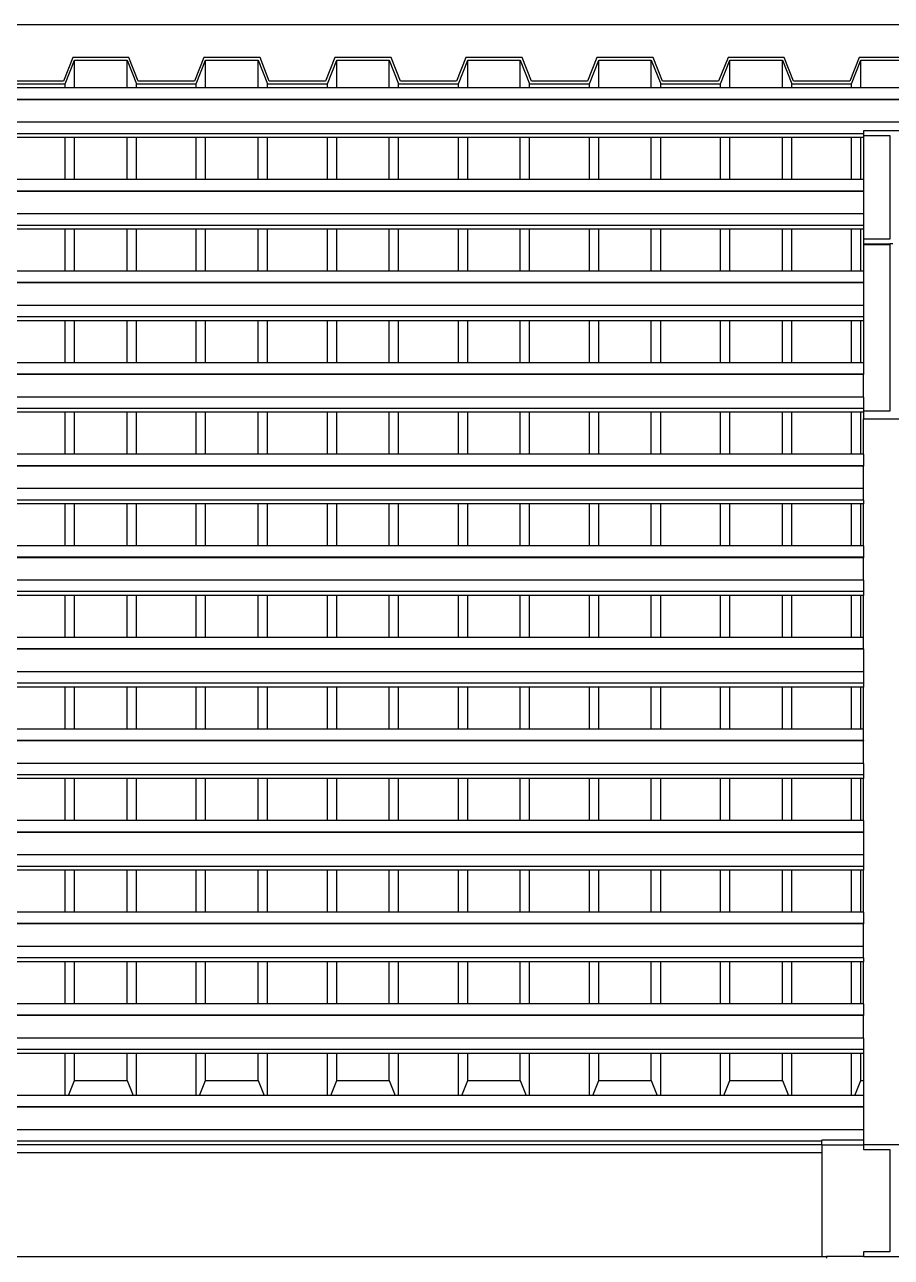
# Model space of a CAD drawing. Extents: x -34 to 34, y -12.8 to 11.9.
# Drawn here: x 16.399 to 18.267, y 9.268 to 11.923 of the extents above; entities that cross this region are included whole.
import ezdxf

# ---------------------------------------------------------------- set-up
doc = ezdxf.new("R2010")
doc.units = 0
doc.layers.get('0').update_dxf_attribs({"linetype": 'CONTINUOUS'})
doc.layers.add('SECTIONCUTEDGES', color=7, linetype='CONTINUOUS')

msp = doc.modelspace()

# ---------------------------------------------------------------- linework, layer by layer
for p, q in [((16.5066, 11.7867), (16.5066, 11.8463)), ((16.6198, 11.7867), (16.6198, 11.8463)), ((16.789, 11.7867), (16.789, 11.8463)), ((16.9023, 11.7867), (16.9023, 11.8463)), ((17.0715, 11.7867), (17.0715, 11.8463)), ((17.1847, 11.7867), (17.1847, 11.8463)), ((17.3539, 11.7867), (17.3539, 11.8463)), ((17.4671, 11.7867), (17.4671, 11.8463)), ((17.6363, 11.7867), (17.6363, 11.8463)), ((17.7495, 11.7867), (17.7495, 11.8463)), ((17.9187, 11.7867), (17.9187, 11.8463)), ((18.0319, 11.7867), (18.0319, 11.8463)), ((18.2011, 11.7867), (18.2011, 11.8463)), ((16.4865, 11.7867), (16.4865, 11.7956)), ((16.64, 11.7867), (16.64, 11.7956)), ((16.7689, 11.7867), (16.7689, 11.7956)), ((16.9224, 11.7867), (16.9224, 11.7956)), ((17.0513, 11.7867), (17.0513, 11.7956)), ((17.2048, 11.7867), (17.2048, 11.7956)), ((17.3337, 11.7867), (17.3337, 11.7956)), ((17.4873, 11.7867), (17.4873, 11.7956)), ((17.6161, 11.7867), (17.6161, 11.7956)), ((17.7697, 11.7867), (17.7697, 11.7956)), ((17.8985, 11.7867), (17.8985, 11.7956)), ((18.0521, 11.7867), (18.0521, 11.7956)), ((18.1809, 11.7867), (18.1809, 11.7956)), ((16.4865, 11.7867), (16.3576, 11.7867)), ((16.5066, 11.7867), (16.4865, 11.7867)), ((16.6198, 11.7867), (16.5066, 11.7867)), ((16.64, 11.7867), (16.6198, 11.7867)), ((16.7689, 11.7867), (16.64, 11.7867)), ((16.789, 11.7867), (16.7689, 11.7867)), ((16.9023, 11.7867), (16.789, 11.7867)), ((16.9224, 11.7867), (16.9023, 11.7867)), ((17.0513, 11.7867), (16.9224, 11.7867)), ((17.0715, 11.7867), (17.0513, 11.7867)), ((17.1847, 11.7867), (17.0715, 11.7867)), ((17.2048, 11.7867), (17.1847, 11.7867)), ((17.3337, 11.7867), (17.2048, 11.7867)), ((17.3539, 11.7867), (17.3337, 11.7867)), ((17.4671, 11.7867), (17.3539, 11.7867)), ((17.4873, 11.7867), (17.4671, 11.7867)), ((17.6161, 11.7867), (17.4873, 11.7867)), ((17.6363, 11.7867), (17.6161, 11.7867)), ((17.7495, 11.7867), (17.6363, 11.7867)), ((17.7697, 11.7867), (17.7495, 11.7867)), ((17.8985, 11.7867), (17.7697, 11.7867)), ((17.9187, 11.7867), (17.8985, 11.7867)), ((18.0319, 11.7867), (17.9187, 11.7867)), ((18.0521, 11.7867), (18.0319, 11.7867)), ((18.1809, 11.7867), (18.0521, 11.7867)), ((18.2011, 11.7867), (18.1809, 11.7867)), ((18.3143, 11.7867), (18.2011, 11.7867)), ((21.0213, 11.762), (3.3268, 11.762)), ((21.0213, 11.7612), (3.3268, 11.7612)), ((21.0213, 11.7127), (3.3268, 11.7127)), ((18.2068, 11.688), (3.3268, 11.688)), ((18.2068, 11.6843), (18.2068, 11.6798)), ((16.4865, 11.6798), (16.3576, 11.6798)), ((16.4865, 11.5894), (16.4865, 11.6798)), ((16.5066, 11.6798), (16.4865, 11.6798)), ((16.5066, 11.5894), (16.5066, 11.6798)), ((16.6198, 11.6798), (16.5066, 11.6798)), ((16.6198, 11.5894), (16.6198, 11.6798)), ((16.64, 11.6798), (16.6198, 11.6798)), ((16.64, 11.5894), (16.64, 11.6798)), ((16.7689, 11.6798), (16.64, 11.6798)), ((16.7689, 11.5894), (16.7689, 11.6798)), ((16.789, 11.6798), (16.7689, 11.6798)), ((16.789, 11.5894), (16.789, 11.6798)), ((16.9023, 11.6798), (16.789, 11.6798)), ((16.9023, 11.5894), (16.9023, 11.6798)), ((16.9224, 11.6798), (16.9023, 11.6798)), ((16.9224, 11.5894), (16.9224, 11.6798)), ((17.0513, 11.6798), (16.9224, 11.6798)), ((17.0513, 11.5894), (17.0513, 11.6798)), ((17.0715, 11.6798), (17.0513, 11.6798)), ((17.0715, 11.5894), (17.0715, 11.6798)), ((17.1847, 11.6798), (17.0715, 11.6798)), ((17.1847, 11.5894), (17.1847, 11.6798)), ((17.2048, 11.6798), (17.1847, 11.6798)), ((17.2048, 11.5894), (17.2048, 11.6798)), ((17.3337, 11.6798), (17.2048, 11.6798)), ((17.3337, 11.5894), (17.3337, 11.6798)), ((17.3539, 11.6798), (17.3337, 11.6798)), ((17.3539, 11.5894), (17.3539, 11.6798)), ((17.4671, 11.6798), (17.3539, 11.6798)), ((17.4671, 11.5894), (17.4671, 11.6798)), ((17.4873, 11.6798), (17.4671, 11.6798)), ((17.4873, 11.5894), (17.4873, 11.6798)), ((17.6161, 11.6798), (17.4873, 11.6798)), ((17.6161, 11.5894), (17.6161, 11.6798)), ((17.6363, 11.6798), (17.6161, 11.6798)), ((17.6363, 11.5894), (17.6363, 11.6798)), ((17.7495, 11.6798), (17.6363, 11.6798)), ((17.7495, 11.5894), (17.7495, 11.6798)), ((17.7697, 11.6798), (17.7495, 11.6798)), ((17.7697, 11.5894), (17.7697, 11.6798)), ((17.8985, 11.6798), (17.7697, 11.6798)), ((17.8985, 11.5894), (17.8985, 11.6798)), ((17.9187, 11.6798), (17.8985, 11.6798)), ((17.9187, 11.5894), (17.9187, 11.6798)), ((18.0319, 11.6798), (17.9187, 11.6798)), ((18.0319, 11.5894), (18.0319, 11.6798)), ((18.0521, 11.6798), (18.0319, 11.6798)), ((18.0521, 11.5894), (18.0521, 11.6798)), ((18.1809, 11.6798), (18.0521, 11.6798)), ((18.1809, 11.5894), (18.1809, 11.6798)), ((18.2011, 11.6798), (18.1809, 11.6798)), ((18.2011, 11.5894), (18.2011, 11.6798)), ((18.2068, 11.6798), (18.2011, 11.6798)), ((18.2068, 11.6798), (18.2068, 11.5894)), ((16.4865, 11.5894), (16.3576, 11.5894)), ((16.5066, 11.5894), (16.4865, 11.5894)), ((16.6198, 11.5894), (16.5066, 11.5894)), ((16.64, 11.5894), (16.6198, 11.5894)), ((16.7689, 11.5894), (16.64, 11.5894)), ((16.789, 11.5894), (16.7689, 11.5894)), ((16.9023, 11.5894), (16.789, 11.5894)), ((16.9224, 11.5894), (16.9023, 11.5894)), ((17.0513, 11.5894), (16.9224, 11.5894)), ((17.0715, 11.5894), (17.0513, 11.5894)), ((17.1847, 11.5894), (17.0715, 11.5894)), ((17.2048, 11.5894), (17.1847, 11.5894)), ((17.3337, 11.5894), (17.2048, 11.5894)), ((17.3539, 11.5894), (17.3337, 11.5894)), ((17.4671, 11.5894), (17.3539, 11.5894)), ((17.4873, 11.5894), (17.4671, 11.5894)), ((17.6161, 11.5894), (17.4873, 11.5894)), ((17.6363, 11.5894), (17.6161, 11.5894)), ((17.7495, 11.5894), (17.6363, 11.5894)), ((17.7697, 11.5894), (17.7495, 11.5894)), ((17.8985, 11.5894), (17.7697, 11.5894)), ((17.9187, 11.5894), (17.8985, 11.5894)), ((18.0319, 11.5894), (17.9187, 11.5894)), ((18.0521, 11.5894), (18.0319, 11.5894)), ((18.1809, 11.5894), (18.0521, 11.5894)), ((18.2011, 11.5894), (18.1809, 11.5894)), ((18.2068, 11.5894), (18.2011, 11.5894)), ((18.2068, 11.5894), (18.2068, 11.5647)), ((18.2068, 11.5647), (14.5768, 11.5647)), ((18.2068, 11.5639), (14.5768, 11.5639)), ((18.2068, 11.5647), (18.2068, 11.5639)), ((18.2068, 11.5639), (18.2068, 11.5154)), ((18.2068, 11.5154), (14.5768, 11.5154)), ((18.2068, 11.5154), (18.2068, 11.4907)), ((18.2068, 11.4907), (14.5768, 11.4907)), ((16.4865, 11.4825), (16.3576, 11.4825)), ((16.4865, 11.3921), (16.4865, 11.4825)), ((16.5066, 11.4825), (16.4865, 11.4825)), ((16.5066, 11.3921), (16.5066, 11.4825)), ((16.6198, 11.4825), (16.5066, 11.4825)), ((16.6198, 11.3921), (16.6198, 11.4825)), ((16.64, 11.4825), (16.6198, 11.4825)), ((16.64, 11.3921), (16.64, 11.4825)), ((16.7689, 11.4825), (16.64, 11.4825)), ((16.7689, 11.3921), (16.7689, 11.4825)), ((16.789, 11.4825), (16.7689, 11.4825)), ((16.789, 11.3921), (16.789, 11.4825)), ((16.9023, 11.4825), (16.789, 11.4825)), ((16.9023, 11.3921), (16.9023, 11.4825)), ((16.9224, 11.4825), (16.9023, 11.4825)), ((16.9224, 11.3921), (16.9224, 11.4825)), ((17.0513, 11.4825), (16.9224, 11.4825)), ((17.0513, 11.3921), (17.0513, 11.4825)), ((17.0715, 11.4825), (17.0513, 11.4825)), ((17.0715, 11.3921), (17.0715, 11.4825)), ((17.1847, 11.4825), (17.0715, 11.4825)), ((17.1847, 11.3921), (17.1847, 11.4825)), ((17.2048, 11.4825), (17.1847, 11.4825)), ((17.2048, 11.3921), (17.2048, 11.4825)), ((17.3337, 11.4825), (17.2048, 11.4825)), ((17.3337, 11.3921), (17.3337, 11.4825)), ((17.3539, 11.4825), (17.3337, 11.4825)), ((17.3539, 11.3921), (17.3539, 11.4825)), ((17.4671, 11.4825), (17.3539, 11.4825)), ((17.4671, 11.3921), (17.4671, 11.4825)), ((17.4873, 11.4825), (17.4671, 11.4825)), ((17.4873, 11.3921), (17.4873, 11.4825)), ((17.6161, 11.4825), (17.4873, 11.4825)), ((17.6161, 11.3921), (17.6161, 11.4825)), ((17.6363, 11.4825), (17.6161, 11.4825)), ((17.6363, 11.3921), (17.6363, 11.4825)), ((17.7495, 11.4825), (17.6363, 11.4825)), ((17.7495, 11.3921), (17.7495, 11.4825)), ((17.7697, 11.4825), (17.7495, 11.4825)), ((17.7697, 11.3921), (17.7697, 11.4825)), ((17.8985, 11.4825), (17.7697, 11.4825)), ((17.8985, 11.3921), (17.8985, 11.4825)), ((17.9187, 11.4825), (17.8985, 11.4825)), ((17.9187, 11.3921), (17.9187, 11.4825)), ((18.0319, 11.4825), (17.9187, 11.4825)), ((18.0319, 11.3921), (18.0319, 11.4825)), ((18.0521, 11.4825), (18.0319, 11.4825)), ((18.0521, 11.3921), (18.0521, 11.4825)), ((18.1809, 11.4825), (18.0521, 11.4825)), ((18.1809, 11.3921), (18.1809, 11.4825)), ((18.2011, 11.4825), (18.1809, 11.4825)), ((18.2011, 11.3921), (18.2011, 11.4825)), ((18.2068, 11.4825), (18.2011, 11.4825)), ((18.2068, 11.4907), (18.2068, 11.4825)), ((18.2068, 11.4825), (18.2068, 11.4608)), ((18.2068, 11.4509), (18.2068, 11.4494)), ((18.2068, 11.4494), (18.2637, 11.4494)), ((18.2068, 11.4494), (18.2068, 11.3921)), ((16.4865, 11.3921), (16.3576, 11.3921)), ((16.5066, 11.3921), (16.4865, 11.3921)), ((16.6198, 11.3921), (16.5066, 11.3921)), ((16.64, 11.3921), (16.6198, 11.3921)), ((16.7689, 11.3921), (16.64, 11.3921)), ((16.789, 11.3921), (16.7689, 11.3921)), ((16.9023, 11.3921), (16.789, 11.3921)), ((16.9224, 11.3921), (16.9023, 11.3921)), ((17.0513, 11.3921), (16.9224, 11.3921)), ((17.0715, 11.3921), (17.0513, 11.3921)), ((17.1847, 11.3921), (17.0715, 11.3921)), ((17.2048, 11.3921), (17.1847, 11.3921)), ((17.3337, 11.3921), (17.2048, 11.3921)), ((17.3539, 11.3921), (17.3337, 11.3921)), ((17.4671, 11.3921), (17.3539, 11.3921)), ((17.4873, 11.3921), (17.4671, 11.3921)), ((17.6161, 11.3921), (17.4873, 11.3921)), ((17.6363, 11.3921), (17.6161, 11.3921)), ((17.7495, 11.3921), (17.6363, 11.3921)), ((17.7697, 11.3921), (17.7495, 11.3921)), ((17.8985, 11.3921), (17.7697, 11.3921)), ((17.9187, 11.3921), (17.8985, 11.3921)), ((18.0319, 11.3921), (17.9187, 11.3921)), ((18.0521, 11.3921), (18.0319, 11.3921)), ((18.1809, 11.3921), (18.0521, 11.3921)), ((18.2011, 11.3921), (18.1809, 11.3921)), ((18.2068, 11.3921), (18.2011, 11.3921)), ((18.2068, 11.3921), (18.2068, 11.3674)), ((18.2068, 11.3674), (14.5768, 11.3674)), ((18.2068, 11.3666), (14.5768, 11.3666)), ((18.2068, 11.3674), (18.2068, 11.3666)), ((18.2068, 11.3666), (18.2068, 11.3181)), ((18.2068, 11.3181), (14.5768, 11.3181)), ((18.2068, 11.3181), (18.2068, 11.2935)), ((18.2068, 11.2935), (14.5768, 11.2935)), ((18.2068, 11.2935), (18.2068, 11.2852)), ((16.4865, 11.2852), (16.3576, 11.2852)), ((16.4865, 11.1948), (16.4865, 11.2852)), ((16.5066, 11.2852), (16.4865, 11.2852)), ((16.5066, 11.1948), (16.5066, 11.2852)), ((16.6198, 11.2852), (16.5066, 11.2852)), ((16.6198, 11.1948), (16.6198, 11.2852)), ((16.64, 11.2852), (16.6198, 11.2852)), ((16.64, 11.1948), (16.64, 11.2852)), ((16.7689, 11.2852), (16.64, 11.2852)), ((16.7689, 11.1948), (16.7689, 11.2852)), ((16.789, 11.2852), (16.7689, 11.2852)), ((16.789, 11.1948), (16.789, 11.2852)), ((16.9023, 11.2852), (16.789, 11.2852)), ((16.9023, 11.1948), (16.9023, 11.2852)), ((16.9224, 11.2852), (16.9023, 11.2852)), ((16.9224, 11.1948), (16.9224, 11.2852)), ((17.0513, 11.2852), (16.9224, 11.2852)), ((17.0513, 11.1948), (17.0513, 11.2852)), ((17.0715, 11.2852), (17.0513, 11.2852)), ((17.0715, 11.1948), (17.0715, 11.2852)), ((17.1847, 11.2852), (17.0715, 11.2852)), ((17.1847, 11.1948), (17.1847, 11.2852)), ((17.2048, 11.2852), (17.1847, 11.2852)), ((17.2048, 11.1948), (17.2048, 11.2852)), ((17.3337, 11.2852), (17.2048, 11.2852)), ((17.3337, 11.1948), (17.3337, 11.2852)), ((17.3539, 11.2852), (17.3337, 11.2852)), ((17.3539, 11.1948), (17.3539, 11.2852)), ((17.4671, 11.2852), (17.3539, 11.2852)), ((17.4671, 11.1948), (17.4671, 11.2852)), ((17.4873, 11.2852), (17.4671, 11.2852)), ((17.4873, 11.1948), (17.4873, 11.2852)), ((17.6161, 11.2852), (17.4873, 11.2852)), ((17.6161, 11.1948), (17.6161, 11.2852)), ((17.6363, 11.2852), (17.6161, 11.2852)), ((17.6363, 11.1948), (17.6363, 11.2852)), ((17.7495, 11.2852), (17.6363, 11.2852)), ((17.7495, 11.1948), (17.7495, 11.2852)), ((17.7697, 11.2852), (17.7495, 11.2852)), ((17.7697, 11.1948), (17.7697, 11.2852)), ((17.8985, 11.2852), (17.7697, 11.2852)), ((17.8985, 11.1948), (17.8985, 11.2852)), ((17.9187, 11.2852), (17.8985, 11.2852)), ((17.9187, 11.1948), (17.9187, 11.2852)), ((18.0319, 11.2852), (17.9187, 11.2852)), ((18.0319, 11.1948), (18.0319, 11.2852)), ((18.0521, 11.2852), (18.0319, 11.2852)), ((18.0521, 11.1948), (18.0521, 11.2852)), ((18.1809, 11.2852), (18.0521, 11.2852)), ((18.1809, 11.1948), (18.1809, 11.2852)), ((18.2011, 11.2852), (18.1809, 11.2852)), ((18.2011, 11.1948), (18.2011, 11.2852)), ((18.2068, 11.2852), (18.2011, 11.2852)), ((18.2068, 11.2852), (18.2068, 11.1948)), ((16.4865, 11.1948), (16.3576, 11.1948)), ((16.5066, 11.1948), (16.4865, 11.1948)), ((16.6198, 11.1948), (16.5066, 11.1948)), ((16.64, 11.1948), (16.6198, 11.1948)), ((16.7689, 11.1948), (16.64, 11.1948)), ((16.789, 11.1948), (16.7689, 11.1948)), ((16.9023, 11.1948), (16.789, 11.1948)), ((16.9224, 11.1948), (16.9023, 11.1948)), ((17.0513, 11.1948), (16.9224, 11.1948)), ((17.0715, 11.1948), (17.0513, 11.1948)), ((17.1847, 11.1948), (17.0715, 11.1948)), ((17.2048, 11.1948), (17.1847, 11.1948)), ((17.3337, 11.1948), (17.2048, 11.1948)), ((17.3539, 11.1948), (17.3337, 11.1948)), ((17.4671, 11.1948), (17.3539, 11.1948)), ((17.4873, 11.1948), (17.4671, 11.1948)), ((17.6161, 11.1948), (17.4873, 11.1948)), ((17.6363, 11.1948), (17.6161, 11.1948)), ((17.7495, 11.1948), (17.6363, 11.1948)), ((17.7697, 11.1948), (17.7495, 11.1948)), ((17.8985, 11.1948), (17.7697, 11.1948)), ((17.9187, 11.1948), (17.8985, 11.1948)), ((18.0319, 11.1948), (17.9187, 11.1948)), ((18.0521, 11.1948), (18.0319, 11.1948)), ((18.1809, 11.1948), (18.0521, 11.1948)), ((18.2011, 11.1948), (18.1809, 11.1948)), ((18.2068, 11.1948), (18.2011, 11.1948)), ((18.2068, 11.1948), (18.2068, 11.1702)), ((18.2068, 11.1702), (14.5768, 11.1702)), ((18.2068, 11.1693), (14.5768, 11.1693)), ((18.2068, 11.1702), (18.2068, 11.1693)), ((18.2068, 11.1208), (18.2068, 11.1693)), ((18.2068, 11.1208), (14.5768, 11.1208)), ((18.2068, 11.1208), (18.2068, 11.0962)), ((18.2068, 11.0962), (14.5768, 11.0962)), ((16.4865, 11.088), (16.3576, 11.088)), ((16.4865, 10.9975), (16.4865, 11.088)), ((16.5066, 11.088), (16.4865, 11.088)), ((16.5066, 10.9975), (16.5066, 11.088)), ((16.6198, 11.088), (16.5066, 11.088)), ((16.6198, 10.9975), (16.6198, 11.088)), ((16.64, 11.088), (16.6198, 11.088)), ((16.64, 10.9975), (16.64, 11.088)), ((16.7689, 11.088), (16.64, 11.088)), ((16.7689, 10.9975), (16.7689, 11.088)), ((16.789, 11.088), (16.7689, 11.088)), ((16.789, 10.9975), (16.789, 11.088)), ((16.9023, 11.088), (16.789, 11.088)), ((16.9023, 10.9975), (16.9023, 11.088)), ((16.9224, 11.088), (16.9023, 11.088)), ((16.9224, 10.9975), (16.9224, 11.088)), ((17.0513, 11.088), (16.9224, 11.088)), ((17.0513, 10.9975), (17.0513, 11.088)), ((17.0715, 11.088), (17.0513, 11.088)), ((17.0715, 10.9975), (17.0715, 11.088)), ((17.1847, 11.088), (17.0715, 11.088)), ((17.1847, 10.9975), (17.1847, 11.088)), ((17.2048, 11.088), (17.1847, 11.088)), ((17.2048, 10.9975), (17.2048, 11.088)), ((17.3337, 11.088), (17.2048, 11.088)), ((17.3337, 10.9975), (17.3337, 11.088)), ((17.3539, 11.088), (17.3337, 11.088)), ((17.3539, 10.9975), (17.3539, 11.088)), ((17.4671, 11.088), (17.3539, 11.088)), ((17.4671, 10.9975), (17.4671, 11.088)), ((17.4873, 11.088), (17.4671, 11.088)), ((17.4873, 10.9975), (17.4873, 11.088)), ((17.6161, 11.088), (17.4873, 11.088)), ((17.6161, 10.9975), (17.6161, 11.088)), ((17.6363, 11.088), (17.6161, 11.088)), ((17.6363, 10.9975), (17.6363, 11.088)), ((17.7495, 11.088), (17.6363, 11.088)), ((17.7495, 10.9975), (17.7495, 11.088)), ((17.7697, 11.088), (17.7495, 11.088)), ((17.7697, 10.9975), (17.7697, 11.088)), ((17.8985, 11.088), (17.7697, 11.088)), ((17.8985, 10.9975), (17.8985, 11.088)), ((17.9187, 11.088), (17.8985, 11.088)), ((17.9187, 10.9975), (17.9187, 11.088)), ((18.0319, 11.088), (17.9187, 11.088)), ((18.0319, 10.9975), (18.0319, 11.088)), ((18.0521, 11.088), (18.0319, 11.088)), ((18.0521, 10.9975), (18.0521, 11.088)), ((18.1809, 11.088), (18.0521, 11.088)), ((18.1809, 10.9975), (18.1809, 11.088)), ((18.2011, 11.088), (18.1809, 11.088)), ((18.2011, 10.9975), (18.2011, 11.088)), ((18.2068, 11.088), (18.2011, 11.088)), ((18.2068, 11.0962), (18.2068, 11.0906)), ((18.2068, 10.9975), (18.2068, 11.0741)), ((16.4865, 10.9975), (16.3576, 10.9975)), ((16.5066, 10.9975), (16.4865, 10.9975)), ((16.6198, 10.9975), (16.5066, 10.9975)), ((16.64, 10.9975), (16.6198, 10.9975)), ((16.7689, 10.9975), (16.64, 10.9975)), ((16.789, 10.9975), (16.7689, 10.9975)), ((16.9023, 10.9975), (16.789, 10.9975)), ((16.9224, 10.9975), (16.9023, 10.9975)), ((17.0513, 10.9975), (16.9224, 10.9975)), ((17.0715, 10.9975), (17.0513, 10.9975)), ((17.1847, 10.9975), (17.0715, 10.9975)), ((17.2048, 10.9975), (17.1847, 10.9975)), ((17.3337, 10.9975), (17.2048, 10.9975)), ((17.3539, 10.9975), (17.3337, 10.9975)), ((17.4671, 10.9975), (17.3539, 10.9975)), ((17.4873, 10.9975), (17.4671, 10.9975)), ((17.6161, 10.9975), (17.4873, 10.9975)), ((17.6363, 10.9975), (17.6161, 10.9975)), ((17.7495, 10.9975), (17.6363, 10.9975)), ((17.7697, 10.9975), (17.7495, 10.9975)), ((17.8985, 10.9975), (17.7697, 10.9975)), ((17.9187, 10.9975), (17.8985, 10.9975)), ((18.0319, 10.9975), (17.9187, 10.9975)), ((18.0521, 10.9975), (18.0319, 10.9975)), ((18.1809, 10.9975), (18.0521, 10.9975)), ((18.2011, 10.9975), (18.1809, 10.9975)), ((18.2068, 10.9975), (18.2011, 10.9975)), ((18.2068, 10.9975), (18.2068, 10.9729)), ((18.2068, 10.9729), (14.5768, 10.9729)), ((18.2068, 10.9721), (14.5768, 10.9721)), ((18.2068, 10.9729), (18.2068, 10.9721)), ((18.2068, 10.9236), (18.2068, 10.9721)), ((18.2068, 10.9236), (14.5768, 10.9236)), ((18.2068, 10.8989), (18.2068, 10.9236)), ((18.2068, 10.8989), (14.5768, 10.8989)), ((16.4865, 10.8907), (16.3576, 10.8907)), ((16.4865, 10.8003), (16.4865, 10.8907)), ((16.5066, 10.8907), (16.4865, 10.8907)), ((16.5066, 10.8003), (16.5066, 10.8907)), ((16.6198, 10.8907), (16.5066, 10.8907)), ((16.6198, 10.8003), (16.6198, 10.8907)), ((16.64, 10.8907), (16.6198, 10.8907)), ((16.64, 10.8003), (16.64, 10.8907)), ((16.7689, 10.8907), (16.64, 10.8907)), ((16.7689, 10.8003), (16.7689, 10.8907)), ((16.789, 10.8907), (16.7689, 10.8907)), ((16.789, 10.8003), (16.789, 10.8907)), ((16.9023, 10.8907), (16.789, 10.8907)), ((16.9023, 10.8003), (16.9023, 10.8907)), ((16.9224, 10.8907), (16.9023, 10.8907)), ((16.9224, 10.8003), (16.9224, 10.8907)), ((17.0513, 10.8907), (16.9224, 10.8907)), ((17.0513, 10.8003), (17.0513, 10.8907)), ((17.0715, 10.8907), (17.0513, 10.8907)), ((17.0715, 10.8003), (17.0715, 10.8907)), ((17.1847, 10.8907), (17.0715, 10.8907)), ((17.1847, 10.8003), (17.1847, 10.8907)), ((17.2048, 10.8907), (17.1847, 10.8907)), ((17.2048, 10.8003), (17.2048, 10.8907)), ((17.3337, 10.8907), (17.2048, 10.8907)), ((17.3337, 10.8003), (17.3337, 10.8907)), ((17.3539, 10.8907), (17.3337, 10.8907)), ((17.3539, 10.8003), (17.3539, 10.8907)), ((17.4671, 10.8907), (17.3539, 10.8907)), ((17.4671, 10.8003), (17.4671, 10.8907)), ((17.4873, 10.8907), (17.4671, 10.8907)), ((17.4873, 10.8003), (17.4873, 10.8907)), ((17.6161, 10.8907), (17.4873, 10.8907)), ((17.6161, 10.8003), (17.6161, 10.8907)), ((17.6363, 10.8907), (17.6161, 10.8907)), ((17.6363, 10.8003), (17.6363, 10.8907)), ((17.7495, 10.8907), (17.6363, 10.8907)), ((17.7495, 10.8003), (17.7495, 10.8907)), ((17.7697, 10.8907), (17.7495, 10.8907)), ((17.7697, 10.8003), (17.7697, 10.8907)), ((17.8985, 10.8907), (17.7697, 10.8907)), ((17.8985, 10.8003), (17.8985, 10.8907)), ((17.9187, 10.8907), (17.8985, 10.8907)), ((17.9187, 10.8003), (17.9187, 10.8907)), ((18.0319, 10.8907), (17.9187, 10.8907)), ((18.0319, 10.8003), (18.0319, 10.8907)), ((18.0521, 10.8907), (18.0319, 10.8907)), ((18.0521, 10.8003), (18.0521, 10.8907)), ((18.1809, 10.8907), (18.0521, 10.8907)), ((18.1809, 10.8003), (18.1809, 10.8907)), ((18.2011, 10.8907), (18.1809, 10.8907)), ((18.2011, 10.8003), (18.2011, 10.8907)), ((18.2068, 10.8907), (18.2011, 10.8907)), ((18.2068, 10.8989), (18.2068, 10.8907)), ((18.2068, 10.8003), (18.2068, 10.8907)), ((16.4865, 10.8003), (16.3576, 10.8003)), ((16.5066, 10.8003), (16.4865, 10.8003)), ((16.6198, 10.8003), (16.5066, 10.8003)), ((16.64, 10.8003), (16.6198, 10.8003)), ((16.7689, 10.8003), (16.64, 10.8003)), ((16.789, 10.8003), (16.7689, 10.8003)), ((16.9023, 10.8003), (16.789, 10.8003)), ((16.9224, 10.8003), (16.9023, 10.8003)), ((17.0513, 10.8003), (16.9224, 10.8003)), ((17.0715, 10.8003), (17.0513, 10.8003)), ((17.1847, 10.8003), (17.0715, 10.8003)), ((17.2048, 10.8003), (17.1847, 10.8003)), ((17.3337, 10.8003), (17.2048, 10.8003)), ((17.3539, 10.8003), (17.3337, 10.8003)), ((17.4671, 10.8003), (17.3539, 10.8003)), ((17.4873, 10.8003), (17.4671, 10.8003)), ((17.6161, 10.8003), (17.4873, 10.8003)), ((17.6363, 10.8003), (17.6161, 10.8003)), ((17.7495, 10.8003), (17.6363, 10.8003)), ((17.7697, 10.8003), (17.7495, 10.8003)), ((17.8985, 10.8003), (17.7697, 10.8003)), ((17.9187, 10.8003), (17.8985, 10.8003)), ((18.0319, 10.8003), (17.9187, 10.8003)), ((18.0521, 10.8003), (18.0319, 10.8003)), ((18.1809, 10.8003), (18.0521, 10.8003)), ((18.2011, 10.8003), (18.1809, 10.8003)), ((18.2068, 10.8003), (18.2011, 10.8003)), ((18.2068, 10.8003), (18.2068, 10.7756)), ((18.2068, 10.7756), (14.5768, 10.7756)), ((18.2068, 10.7748), (14.5768, 10.7748)), ((18.2068, 10.7756), (18.2068, 10.7748)), ((18.2068, 10.7263), (18.2068, 10.7748)), ((18.2068, 10.7263), (14.5768, 10.7263)), ((18.2068, 10.7016), (14.5768, 10.7016)), ((18.2068, 10.7263), (18.2068, 10.7016)), ((18.2068, 10.7016), (18.2068, 10.6934)), ((16.4865, 10.6934), (16.3576, 10.6934)), ((16.4865, 10.603), (16.4865, 10.6934)), ((16.5066, 10.6934), (16.4865, 10.6934)), ((16.5066, 10.603), (16.5066, 10.6934)), ((16.6198, 10.6934), (16.5066, 10.6934)), ((16.6198, 10.603), (16.6198, 10.6934)), ((16.64, 10.6934), (16.6198, 10.6934)), ((16.64, 10.603), (16.64, 10.6934)), ((16.7689, 10.6934), (16.64, 10.6934)), ((16.7689, 10.603), (16.7689, 10.6934)), ((16.789, 10.6934), (16.7689, 10.6934)), ((16.789, 10.603), (16.789, 10.6934)), ((16.9023, 10.6934), (16.789, 10.6934)), ((16.9023, 10.603), (16.9023, 10.6934)), ((16.9224, 10.6934), (16.9023, 10.6934)), ((16.9224, 10.603), (16.9224, 10.6934)), ((17.0513, 10.6934), (16.9224, 10.6934)), ((17.0513, 10.603), (17.0513, 10.6934)), ((17.0715, 10.6934), (17.0513, 10.6934)), ((17.0715, 10.603), (17.0715, 10.6934)), ((17.1847, 10.6934), (17.0715, 10.6934)), ((17.1847, 10.603), (17.1847, 10.6934)), ((17.2048, 10.6934), (17.1847, 10.6934)), ((17.2048, 10.603), (17.2048, 10.6934)), ((17.3337, 10.6934), (17.2048, 10.6934)), ((17.3337, 10.603), (17.3337, 10.6934)), ((17.3539, 10.6934), (17.3337, 10.6934)), ((17.3539, 10.603), (17.3539, 10.6934)), ((17.4671, 10.6934), (17.3539, 10.6934)), ((17.4671, 10.603), (17.4671, 10.6934)), ((17.4873, 10.6934), (17.4671, 10.6934)), ((17.4873, 10.603), (17.4873, 10.6934)), ((17.6161, 10.6934), (17.4873, 10.6934)), ((17.6161, 10.603), (17.6161, 10.6934)), ((17.6363, 10.6934), (17.6161, 10.6934)), ((17.6363, 10.603), (17.6363, 10.6934)), ((17.7495, 10.6934), (17.6363, 10.6934)), ((17.7495, 10.603), (17.7495, 10.6934)), ((17.7697, 10.6934), (17.7495, 10.6934)), ((17.7697, 10.603), (17.7697, 10.6934)), ((17.8985, 10.6934), (17.7697, 10.6934)), ((17.8985, 10.603), (17.8985, 10.6934)), ((17.9187, 10.6934), (17.8985, 10.6934)), ((17.9187, 10.603), (17.9187, 10.6934)), ((18.0319, 10.6934), (17.9187, 10.6934)), ((18.0319, 10.603), (18.0319, 10.6934)), ((18.0521, 10.6934), (18.0319, 10.6934)), ((18.0521, 10.603), (18.0521, 10.6934)), ((18.1809, 10.6934), (18.0521, 10.6934)), ((18.1809, 10.603), (18.1809, 10.6934)), ((18.2011, 10.6934), (18.1809, 10.6934)), ((18.2011, 10.603), (18.2011, 10.6934)), ((18.2068, 10.6934), (18.2011, 10.6934)), ((18.2068, 10.603), (18.2068, 10.6934)), ((16.4865, 10.603), (16.3576, 10.603)), ((16.5066, 10.603), (16.4865, 10.603)), ((16.6198, 10.603), (16.5066, 10.603)), ((16.64, 10.603), (16.6198, 10.603)), ((16.7689, 10.603), (16.64, 10.603)), ((16.789, 10.603), (16.7689, 10.603)), ((16.9023, 10.603), (16.789, 10.603)), ((16.9224, 10.603), (16.9023, 10.603)), ((17.0513, 10.603), (16.9224, 10.603)), ((17.0715, 10.603), (17.0513, 10.603)), ((17.1847, 10.603), (17.0715, 10.603)), ((17.2048, 10.603), (17.1847, 10.603)), ((17.3337, 10.603), (17.2048, 10.603)), ((17.3539, 10.603), (17.3337, 10.603)), ((17.4671, 10.603), (17.3539, 10.603)), ((17.4873, 10.603), (17.4671, 10.603)), ((17.6161, 10.603), (17.4873, 10.603)), ((17.6363, 10.603), (17.6161, 10.603)), ((17.7495, 10.603), (17.6363, 10.603)), ((17.7697, 10.603), (17.7495, 10.603)), ((17.8985, 10.603), (17.7697, 10.603)), ((17.9187, 10.603), (17.8985, 10.603)), ((18.0319, 10.603), (17.9187, 10.603)), ((18.0521, 10.603), (18.0319, 10.603)), ((18.1809, 10.603), (18.0521, 10.603)), ((18.2011, 10.603), (18.1809, 10.603)), ((18.2068, 10.603), (18.2011, 10.603)), ((18.2068, 10.5783), (18.2068, 10.603)), ((18.2068, 10.5783), (14.5768, 10.5783)), ((18.2068, 10.5775), (14.5768, 10.5775)), ((18.2068, 10.5783), (18.2068, 10.5775)), ((18.2068, 10.5775), (18.2068, 10.529)), ((18.2068, 10.529), (14.5768, 10.529)), ((18.2068, 10.529), (18.2068, 10.5043)), ((18.2068, 10.5043), (14.5768, 10.5043)), ((16.4865, 10.4961), (16.3576, 10.4961)), ((16.4865, 10.4057), (16.4865, 10.4961)), ((16.5066, 10.4961), (16.4865, 10.4961)), ((16.5066, 10.4057), (16.5066, 10.4961)), ((16.6198, 10.4961), (16.5066, 10.4961)), ((16.6198, 10.4057), (16.6198, 10.4961)), ((16.64, 10.4961), (16.6198, 10.4961)), ((16.64, 10.4057), (16.64, 10.4961)), ((16.7689, 10.4961), (16.64, 10.4961)), ((16.7689, 10.4057), (16.7689, 10.4961)), ((16.789, 10.4961), (16.7689, 10.4961)), ((16.789, 10.4057), (16.789, 10.4961)), ((16.9023, 10.4961), (16.789, 10.4961)), ((16.9023, 10.4057), (16.9023, 10.4961)), ((16.9224, 10.4961), (16.9023, 10.4961)), ((16.9224, 10.4057), (16.9224, 10.4961)), ((17.0513, 10.4961), (16.9224, 10.4961)), ((17.0513, 10.4057), (17.0513, 10.4961)), ((17.0715, 10.4961), (17.0513, 10.4961)), ((17.0715, 10.4057), (17.0715, 10.4961)), ((17.1847, 10.4961), (17.0715, 10.4961)), ((17.1847, 10.4057), (17.1847, 10.4961)), ((17.2048, 10.4961), (17.1847, 10.4961)), ((17.2048, 10.4057), (17.2048, 10.4961)), ((17.3337, 10.4961), (17.2048, 10.4961)), ((17.3337, 10.4057), (17.3337, 10.4961)), ((17.3539, 10.4961), (17.3337, 10.4961)), ((17.3539, 10.4057), (17.3539, 10.4961)), ((17.4671, 10.4961), (17.3539, 10.4961)), ((17.4671, 10.4057), (17.4671, 10.4961)), ((17.4873, 10.4961), (17.4671, 10.4961)), ((17.4873, 10.4057), (17.4873, 10.4961)), ((17.6161, 10.4961), (17.4873, 10.4961)), ((17.6161, 10.4057), (17.6161, 10.4961)), ((17.6363, 10.4961), (17.6161, 10.4961)), ((17.6363, 10.4057), (17.6363, 10.4961)), ((17.7495, 10.4961), (17.6363, 10.4961)), ((17.7495, 10.4057), (17.7495, 10.4961)), ((17.7697, 10.4961), (17.7495, 10.4961)), ((17.7697, 10.4057), (17.7697, 10.4961)), ((17.8985, 10.4961), (17.7697, 10.4961)), ((17.8985, 10.4057), (17.8985, 10.4961)), ((17.9187, 10.4961), (17.8985, 10.4961)), ((17.9187, 10.4057), (17.9187, 10.4961)), ((18.0319, 10.4961), (17.9187, 10.4961)), ((18.0319, 10.4057), (18.0319, 10.4961)), ((18.0521, 10.4961), (18.0319, 10.4961)), ((18.0521, 10.4057), (18.0521, 10.4961)), ((18.1809, 10.4961), (18.0521, 10.4961)), ((18.1809, 10.4057), (18.1809, 10.4961)), ((18.2011, 10.4961), (18.1809, 10.4961)), ((18.2011, 10.4057), (18.2011, 10.4961)), ((18.2068, 10.4961), (18.2011, 10.4961)), ((18.2068, 10.5043), (18.2068, 10.4961)), ((18.2068, 10.4057), (18.2068, 10.4961)), ((16.4865, 10.4057), (16.3576, 10.4057)), ((16.5066, 10.4057), (16.4865, 10.4057)), ((16.6198, 10.4057), (16.5066, 10.4057)), ((16.64, 10.4057), (16.6198, 10.4057)), ((16.7689, 10.4057), (16.64, 10.4057)), ((16.789, 10.4057), (16.7689, 10.4057)), ((16.9023, 10.4057), (16.789, 10.4057)), ((16.9224, 10.4057), (16.9023, 10.4057)), ((17.0513, 10.4057), (16.9224, 10.4057)), ((17.0715, 10.4057), (17.0513, 10.4057)), ((17.1847, 10.4057), (17.0715, 10.4057)), ((17.2048, 10.4057), (17.1847, 10.4057)), ((17.3337, 10.4057), (17.2048, 10.4057)), ((17.3539, 10.4057), (17.3337, 10.4057)), ((17.4671, 10.4057), (17.3539, 10.4057)), ((17.4873, 10.4057), (17.4671, 10.4057)), ((17.6161, 10.4057), (17.4873, 10.4057)), ((17.6363, 10.4057), (17.6161, 10.4057)), ((17.7495, 10.4057), (17.6363, 10.4057)), ((17.7697, 10.4057), (17.7495, 10.4057)), ((17.8985, 10.4057), (17.7697, 10.4057)), ((17.9187, 10.4057), (17.8985, 10.4057)), ((18.0319, 10.4057), (17.9187, 10.4057)), ((18.0521, 10.4057), (18.0319, 10.4057)), ((18.1809, 10.4057), (18.0521, 10.4057)), ((18.2011, 10.4057), (18.1809, 10.4057)), ((18.2068, 10.4057), (18.2011, 10.4057)), ((18.2068, 10.381), (18.2068, 10.4057)), ((18.2068, 10.381), (14.5768, 10.381)), ((18.2068, 10.3802), (14.5768, 10.3802)), ((18.2068, 10.381), (18.2068, 10.3802)), ((18.2068, 10.3317), (18.2068, 10.3802)), ((18.2068, 10.3317), (14.5768, 10.3317)), ((18.2068, 10.3317), (18.2068, 10.3071)), ((18.2068, 10.3071), (14.5768, 10.3071)), ((18.2068, 10.3071), (18.2068, 10.2988)), ((16.4865, 10.2988), (16.3576, 10.2988)), ((16.4865, 10.2084), (16.4865, 10.2988)), ((16.5066, 10.2988), (16.4865, 10.2988)), ((16.5066, 10.2084), (16.5066, 10.2988)), ((16.6198, 10.2988), (16.5066, 10.2988)), ((16.6198, 10.2084), (16.6198, 10.2988)), ((16.64, 10.2988), (16.6198, 10.2988)), ((16.64, 10.2084), (16.64, 10.2988)), ((16.7689, 10.2988), (16.64, 10.2988)), ((16.7689, 10.2084), (16.7689, 10.2988)), ((16.789, 10.2988), (16.7689, 10.2988)), ((16.789, 10.2084), (16.789, 10.2988)), ((16.9023, 10.2988), (16.789, 10.2988)), ((16.9023, 10.2084), (16.9023, 10.2988)), ((16.9224, 10.2988), (16.9023, 10.2988)), ((16.9224, 10.2084), (16.9224, 10.2988)), ((17.0513, 10.2988), (16.9224, 10.2988)), ((17.0513, 10.2084), (17.0513, 10.2988)), ((17.0715, 10.2988), (17.0513, 10.2988)), ((17.0715, 10.2084), (17.0715, 10.2988)), ((17.1847, 10.2988), (17.0715, 10.2988)), ((17.1847, 10.2084), (17.1847, 10.2988)), ((17.2048, 10.2988), (17.1847, 10.2988)), ((17.2048, 10.2084), (17.2048, 10.2988)), ((17.3337, 10.2988), (17.2048, 10.2988)), ((17.3337, 10.2084), (17.3337, 10.2988)), ((17.3539, 10.2988), (17.3337, 10.2988)), ((17.3539, 10.2084), (17.3539, 10.2988)), ((17.4671, 10.2988), (17.3539, 10.2988)), ((17.4671, 10.2084), (17.4671, 10.2988)), ((17.4873, 10.2988), (17.4671, 10.2988)), ((17.4873, 10.2084), (17.4873, 10.2988)), ((17.6161, 10.2988), (17.4873, 10.2988)), ((17.6161, 10.2084), (17.6161, 10.2988)), ((17.6363, 10.2988), (17.6161, 10.2988)), ((17.6363, 10.2084), (17.6363, 10.2988)), ((17.7495, 10.2988), (17.6363, 10.2988)), ((17.7495, 10.2084), (17.7495, 10.2988)), ((17.7697, 10.2988), (17.7495, 10.2988)), ((17.7697, 10.2084), (17.7697, 10.2988)), ((17.8985, 10.2988), (17.7697, 10.2988)), ((17.8985, 10.2084), (17.8985, 10.2988)), ((17.9187, 10.2988), (17.8985, 10.2988)), ((17.9187, 10.2084), (17.9187, 10.2988)), ((18.0319, 10.2988), (17.9187, 10.2988)), ((18.0319, 10.2084), (18.0319, 10.2988)), ((18.0521, 10.2988), (18.0319, 10.2988)), ((18.0521, 10.2084), (18.0521, 10.2988)), ((18.1809, 10.2988), (18.0521, 10.2988)), ((18.1809, 10.2084), (18.1809, 10.2988)), ((18.2011, 10.2988), (18.1809, 10.2988)), ((18.2011, 10.2084), (18.2011, 10.2988)), ((18.2068, 10.2988), (18.2011, 10.2988)), ((18.2068, 10.2084), (18.2068, 10.2988)), ((16.4865, 10.2084), (16.3576, 10.2084)), ((16.5066, 10.2084), (16.4865, 10.2084)), ((16.6198, 10.2084), (16.5066, 10.2084)), ((16.64, 10.2084), (16.6198, 10.2084)), ((16.7689, 10.2084), (16.64, 10.2084)), ((16.789, 10.2084), (16.7689, 10.2084)), ((16.9023, 10.2084), (16.789, 10.2084)), ((16.9224, 10.2084), (16.9023, 10.2084)), ((17.0513, 10.2084), (16.9224, 10.2084)), ((17.0715, 10.2084), (17.0513, 10.2084)), ((17.1847, 10.2084), (17.0715, 10.2084)), ((17.2048, 10.2084), (17.1847, 10.2084)), ((17.3337, 10.2084), (17.2048, 10.2084)), ((17.3539, 10.2084), (17.3337, 10.2084)), ((17.4671, 10.2084), (17.3539, 10.2084)), ((17.4873, 10.2084), (17.4671, 10.2084)), ((17.6161, 10.2084), (17.4873, 10.2084)), ((17.6363, 10.2084), (17.6161, 10.2084)), ((17.7495, 10.2084), (17.6363, 10.2084)), ((17.7697, 10.2084), (17.7495, 10.2084)), ((17.8985, 10.2084), (17.7697, 10.2084)), ((17.9187, 10.2084), (17.8985, 10.2084)), ((18.0319, 10.2084), (17.9187, 10.2084)), ((18.0521, 10.2084), (18.0319, 10.2084)), ((18.1809, 10.2084), (18.0521, 10.2084)), ((18.2011, 10.2084), (18.1809, 10.2084)), ((18.2068, 10.2084), (18.2011, 10.2084)), ((18.2068, 10.2084), (18.2068, 10.1838)), ((18.2068, 10.1838), (14.5768, 10.1838)), ((18.2068, 10.1829), (14.5768, 10.1829)), ((18.2068, 10.1838), (18.2068, 10.1829)), ((18.2068, 10.1829), (18.2068, 10.1344)), ((18.2068, 10.1344), (14.5768, 10.1344)), ((18.2068, 10.1344), (18.2068, 10.1098)), ((18.2068, 10.1098), (14.5768, 10.1098)), ((16.4865, 10.1016), (16.3576, 10.1016)), ((16.4865, 10.0112), (16.4865, 10.1016)), ((16.5066, 10.1016), (16.4865, 10.1016)), ((16.5066, 10.0112), (16.5066, 10.1016)), ((16.6198, 10.1016), (16.5066, 10.1016)), ((16.6198, 10.0112), (16.6198, 10.1016)), ((16.64, 10.1016), (16.6198, 10.1016)), ((16.64, 10.0112), (16.64, 10.1016)), ((16.7689, 10.1016), (16.64, 10.1016)), ((16.7689, 10.0112), (16.7689, 10.1016)), ((16.789, 10.1016), (16.7689, 10.1016)), ((16.789, 10.0112), (16.789, 10.1016)), ((16.9023, 10.1016), (16.789, 10.1016)), ((16.9023, 10.0112), (16.9023, 10.1016)), ((16.9224, 10.1016), (16.9023, 10.1016)), ((16.9224, 10.0112), (16.9224, 10.1016)), ((17.0513, 10.1016), (16.9224, 10.1016)), ((17.0513, 10.0112), (17.0513, 10.1016)), ((17.0715, 10.1016), (17.0513, 10.1016)), ((17.0715, 10.0112), (17.0715, 10.1016)), ((17.1847, 10.1016), (17.0715, 10.1016)), ((17.1847, 10.0112), (17.1847, 10.1016)), ((17.2048, 10.1016), (17.1847, 10.1016)), ((17.2048, 10.0112), (17.2048, 10.1016)), ((17.3337, 10.1016), (17.2048, 10.1016)), ((17.3337, 10.0112), (17.3337, 10.1016)), ((17.3539, 10.1016), (17.3337, 10.1016)), ((17.3539, 10.0112), (17.3539, 10.1016)), ((17.4671, 10.1016), (17.3539, 10.1016)), ((17.4671, 10.0112), (17.4671, 10.1016)), ((17.4873, 10.1016), (17.4671, 10.1016)), ((17.4873, 10.0112), (17.4873, 10.1016)), ((17.6161, 10.1016), (17.4873, 10.1016)), ((17.6161, 10.0112), (17.6161, 10.1016)), ((17.6363, 10.1016), (17.6161, 10.1016)), ((17.6363, 10.0112), (17.6363, 10.1016)), ((17.7495, 10.1016), (17.6363, 10.1016)), ((17.7495, 10.0112), (17.7495, 10.1016)), ((17.7697, 10.1016), (17.7495, 10.1016)), ((17.7697, 10.0112), (17.7697, 10.1016)), ((17.8985, 10.1016), (17.7697, 10.1016)), ((17.8985, 10.0112), (17.8985, 10.1016)), ((17.9187, 10.1016), (17.8985, 10.1016)), ((17.9187, 10.0112), (17.9187, 10.1016)), ((18.0319, 10.1016), (17.9187, 10.1016)), ((18.0319, 10.0112), (18.0319, 10.1016)), ((18.0521, 10.1016), (18.0319, 10.1016)), ((18.0521, 10.0112), (18.0521, 10.1016)), ((18.1809, 10.1016), (18.0521, 10.1016)), ((18.1809, 10.0112), (18.1809, 10.1016)), ((18.2011, 10.1016), (18.1809, 10.1016)), ((18.2011, 10.0112), (18.2011, 10.1016)), ((18.2068, 10.1016), (18.2011, 10.1016)), ((18.2068, 10.1098), (18.2068, 10.1016)), ((18.2068, 10.0112), (18.2068, 10.1016)), ((16.4865, 10.0112), (16.3576, 10.0112)), ((16.5066, 10.0112), (16.4865, 10.0112)), ((16.6198, 10.0112), (16.5066, 10.0112)), ((16.64, 10.0112), (16.6198, 10.0112)), ((16.7689, 10.0112), (16.64, 10.0112)), ((16.789, 10.0112), (16.7689, 10.0112)), ((16.9023, 10.0112), (16.789, 10.0112)), ((16.9224, 10.0112), (16.9023, 10.0112)), ((17.0513, 10.0112), (16.9224, 10.0112)), ((17.0715, 10.0112), (17.0513, 10.0112)), ((17.1847, 10.0112), (17.0715, 10.0112)), ((17.2048, 10.0112), (17.1847, 10.0112)), ((17.3337, 10.0112), (17.2048, 10.0112)), ((17.3539, 10.0112), (17.3337, 10.0112)), ((17.4671, 10.0112), (17.3539, 10.0112)), ((17.4873, 10.0112), (17.4671, 10.0112)), ((17.6161, 10.0112), (17.4873, 10.0112)), ((17.6363, 10.0112), (17.6161, 10.0112)), ((17.7495, 10.0112), (17.6363, 10.0112)), ((17.7697, 10.0112), (17.7495, 10.0112)), ((17.8985, 10.0112), (17.7697, 10.0112)), ((17.9187, 10.0112), (17.8985, 10.0112)), ((18.0319, 10.0112), (17.9187, 10.0112)), ((18.0521, 10.0112), (18.0319, 10.0112)), ((18.1809, 10.0112), (18.0521, 10.0112)), ((18.2011, 10.0112), (18.1809, 10.0112)), ((18.2068, 10.0112), (18.2011, 10.0112)), ((18.2068, 10.0112), (18.2068, 9.9865)), ((18.2068, 9.9865), (14.5768, 9.9865)), ((18.2068, 9.9857), (14.5768, 9.9857)), ((18.2068, 9.9865), (18.2068, 9.9857)), ((18.2068, 9.9372), (18.2068, 9.9857)), ((18.2068, 9.9372), (14.5768, 9.9372)), ((18.2068, 9.9125), (18.2068, 9.9372)), ((18.2068, 9.9125), (14.5768, 9.9125)), ((18.2068, 9.9125), (18.2068, 9.9043)), ((16.4865, 9.9043), (16.3576, 9.9043)), ((16.4865, 9.8139), (16.4865, 9.9043)), ((16.5066, 9.9043), (16.4865, 9.9043)), ((16.5066, 9.8139), (16.5066, 9.9043)), ((16.6198, 9.9043), (16.5066, 9.9043)), ((16.6198, 9.8139), (16.6198, 9.9043)), ((16.64, 9.9043), (16.6198, 9.9043)), ((16.64, 9.8139), (16.64, 9.9043)), ((16.7689, 9.9043), (16.64, 9.9043)), ((16.7689, 9.8139), (16.7689, 9.9043)), ((16.789, 9.9043), (16.7689, 9.9043)), ((16.789, 9.8139), (16.789, 9.9043)), ((16.9023, 9.9043), (16.789, 9.9043)), ((16.9023, 9.8139), (16.9023, 9.9043)), ((16.9224, 9.9043), (16.9023, 9.9043)), ((16.9224, 9.8139), (16.9224, 9.9043)), ((17.0513, 9.9043), (16.9224, 9.9043)), ((17.0513, 9.8139), (17.0513, 9.9043)), ((17.0715, 9.9043), (17.0513, 9.9043)), ((17.0715, 9.8139), (17.0715, 9.9043)), ((17.1847, 9.9043), (17.0715, 9.9043)), ((17.1847, 9.8139), (17.1847, 9.9043)), ((17.2048, 9.9043), (17.1847, 9.9043)), ((17.2048, 9.8139), (17.2048, 9.9043)), ((17.3337, 9.9043), (17.2048, 9.9043)), ((17.3337, 9.8139), (17.3337, 9.9043)), ((17.3539, 9.9043), (17.3337, 9.9043)), ((17.3539, 9.8139), (17.3539, 9.9043)), ((17.4671, 9.9043), (17.3539, 9.9043)), ((17.4671, 9.8139), (17.4671, 9.9043)), ((17.4873, 9.9043), (17.4671, 9.9043)), ((17.4873, 9.8139), (17.4873, 9.9043)), ((17.6161, 9.9043), (17.4873, 9.9043)), ((17.6161, 9.8139), (17.6161, 9.9043)), ((17.6363, 9.9043), (17.6161, 9.9043)), ((17.6363, 9.8139), (17.6363, 9.9043)), ((17.7495, 9.9043), (17.6363, 9.9043)), ((17.7495, 9.8139), (17.7495, 9.9043)), ((17.7697, 9.9043), (17.7495, 9.9043)), ((17.7697, 9.8139), (17.7697, 9.9043)), ((17.8985, 9.9043), (17.7697, 9.9043)), ((17.8985, 9.8139), (17.8985, 9.9043)), ((17.9187, 9.9043), (17.8985, 9.9043)), ((17.9187, 9.8139), (17.9187, 9.9043)), ((18.0319, 9.9043), (17.9187, 9.9043)), ((18.0319, 9.8139), (18.0319, 9.9043)), ((18.0521, 9.9043), (18.0319, 9.9043)), ((18.0521, 9.8139), (18.0521, 9.9043)), ((18.1809, 9.9043), (18.0521, 9.9043)), ((18.1809, 9.8139), (18.1809, 9.9043)), ((18.2011, 9.9043), (18.1809, 9.9043)), ((18.2011, 9.8139), (18.2011, 9.9043)), ((18.2068, 9.9043), (18.2011, 9.9043)), ((18.2068, 9.8139), (18.2068, 9.9043)), ((16.4865, 9.8139), (16.3576, 9.8139)), ((16.5066, 9.8139), (16.4865, 9.8139)), ((16.6198, 9.8139), (16.5066, 9.8139)), ((16.64, 9.8139), (16.6198, 9.8139)), ((16.7689, 9.8139), (16.64, 9.8139)), ((16.789, 9.8139), (16.7689, 9.8139)), ((16.9023, 9.8139), (16.789, 9.8139)), ((16.9224, 9.8139), (16.9023, 9.8139)), ((17.0513, 9.8139), (16.9224, 9.8139)), ((17.0715, 9.8139), (17.0513, 9.8139)), ((17.1847, 9.8139), (17.0715, 9.8139)), ((17.2048, 9.8139), (17.1847, 9.8139)), ((17.3337, 9.8139), (17.2048, 9.8139)), ((17.3539, 9.8139), (17.3337, 9.8139)), ((17.4671, 9.8139), (17.3539, 9.8139)), ((17.4873, 9.8139), (17.4671, 9.8139)), ((17.6161, 9.8139), (17.4873, 9.8139)), ((17.6363, 9.8139), (17.6161, 9.8139)), ((17.7495, 9.8139), (17.6363, 9.8139)), ((17.7697, 9.8139), (17.7495, 9.8139)), ((17.8985, 9.8139), (17.7697, 9.8139)), ((17.9187, 9.8139), (17.8985, 9.8139)), ((18.0319, 9.8139), (17.9187, 9.8139)), ((18.0521, 9.8139), (18.0319, 9.8139)), ((18.1809, 9.8139), (18.0521, 9.8139)), ((18.2011, 9.8139), (18.1809, 9.8139)), ((18.2068, 9.8139), (18.2011, 9.8139)), ((18.2068, 9.8139), (18.2068, 9.7892)), ((18.2068, 9.7892), (14.5768, 9.7892)), ((18.2068, 9.7884), (14.5768, 9.7884)), ((18.2068, 9.7892), (18.2068, 9.7884)), ((18.2068, 9.7399), (18.2068, 9.7884)), ((18.2068, 9.7399), (14.5768, 9.7399)), ((18.2068, 9.7399), (18.2068, 9.7152)), ((18.2068, 9.7152), (14.5768, 9.7152)), ((16.4865, 9.707), (16.3576, 9.707)), ((16.4865, 9.6166), (16.4865, 9.707)), ((16.5066, 9.707), (16.4865, 9.707)), ((16.5066, 9.6482), (16.5066, 9.707)), ((16.6198, 9.707), (16.5066, 9.707)), ((16.6198, 9.6482), (16.6198, 9.707)), ((16.64, 9.707), (16.6198, 9.707)), ((16.64, 9.6166), (16.64, 9.707)), ((16.7689, 9.707), (16.64, 9.707)), ((16.7689, 9.6166), (16.7689, 9.707)), ((16.789, 9.707), (16.7689, 9.707)), ((16.789, 9.6482), (16.789, 9.707)), ((16.9023, 9.707), (16.789, 9.707)), ((16.9023, 9.6482), (16.9023, 9.707)), ((16.9224, 9.707), (16.9023, 9.707)), ((16.9224, 9.6166), (16.9224, 9.707)), ((17.0513, 9.707), (16.9224, 9.707)), ((17.0513, 9.6166), (17.0513, 9.707)), ((17.0715, 9.707), (17.0513, 9.707)), ((17.0715, 9.6482), (17.0715, 9.707)), ((17.1847, 9.707), (17.0715, 9.707)), ((17.1847, 9.6482), (17.1847, 9.707)), ((17.2048, 9.707), (17.1847, 9.707)), ((17.2048, 9.6166), (17.2048, 9.707)), ((17.3337, 9.707), (17.2048, 9.707)), ((17.3337, 9.6166), (17.3337, 9.707)), ((17.3539, 9.707), (17.3337, 9.707)), ((17.3539, 9.6482), (17.3539, 9.707)), ((17.4671, 9.707), (17.3539, 9.707)), ((17.4671, 9.6482), (17.4671, 9.707)), ((17.4873, 9.707), (17.4671, 9.707)), ((17.4873, 9.6166), (17.4873, 9.707)), ((17.6161, 9.707), (17.4873, 9.707)), ((17.6161, 9.6166), (17.6161, 9.707)), ((17.6363, 9.707), (17.6161, 9.707)), ((17.6363, 9.6482), (17.6363, 9.707)), ((17.7495, 9.707), (17.6363, 9.707)), ((17.7495, 9.6482), (17.7495, 9.707)), ((17.7697, 9.707), (17.7495, 9.707)), ((17.7697, 9.6166), (17.7697, 9.707)), ((17.8985, 9.707), (17.7697, 9.707)), ((17.8985, 9.6166), (17.8985, 9.707)), ((17.9187, 9.707), (17.8985, 9.707)), ((17.9187, 9.6482), (17.9187, 9.707)), ((18.0319, 9.707), (17.9187, 9.707)), ((18.0319, 9.6482), (18.0319, 9.707)), ((18.0521, 9.707), (18.0319, 9.707)), ((18.0521, 9.6166), (18.0521, 9.707)), ((18.1809, 9.707), (18.0521, 9.707)), ((18.1809, 9.6166), (18.1809, 9.707)), ((18.2011, 9.707), (18.1809, 9.707)), ((18.2011, 9.6482), (18.2011, 9.707)), ((18.2068, 9.707), (18.2011, 9.707)), ((18.2068, 9.7152), (18.2068, 9.707)), ((18.2068, 9.707), (18.2068, 9.6482)), ((16.4937, 9.6166), (16.5066, 9.6482)), ((16.5066, 9.6482), (16.6198, 9.6482)), ((16.6198, 9.6482), (16.6328, 9.6166)), ((16.7761, 9.6166), (16.789, 9.6482)), ((16.789, 9.6482), (16.9023, 9.6482)), ((16.9023, 9.6482), (16.9152, 9.6166)), ((17.0585, 9.6166), (17.0715, 9.6482)), ((17.0715, 9.6482), (17.1847, 9.6482)), ((17.1847, 9.6482), (17.1976, 9.6166)), ((17.3409, 9.6166), (17.3539, 9.6482)), ((17.3539, 9.6482), (17.4671, 9.6482)), ((17.4671, 9.6482), (17.48, 9.6166)), ((17.6233, 9.6166), (17.6363, 9.6482)), ((17.6363, 9.6482), (17.7495, 9.6482)), ((17.7495, 9.6482), (17.7624, 9.6166)), ((17.9058, 9.6166), (17.9187, 9.6482)), ((17.9187, 9.6482), (18.0319, 9.6482)), ((18.0319, 9.6482), (18.0449, 9.6166)), ((18.1882, 9.6166), (18.2011, 9.6482)), ((18.2011, 9.6482), (18.2068, 9.6482)), ((18.2068, 9.6482), (18.2068, 9.6166)), ((16.4865, 9.6166), (16.3576, 9.6166)), ((16.4937, 9.6166), (16.4865, 9.6166)), ((16.6328, 9.6166), (16.4937, 9.6166)), ((16.64, 9.6166), (16.6328, 9.6166)), ((16.7689, 9.6166), (16.64, 9.6166)), ((16.7761, 9.6166), (16.7689, 9.6166)), ((16.9152, 9.6166), (16.7761, 9.6166)), ((16.9224, 9.6166), (16.9152, 9.6166)), ((17.0513, 9.6166), (16.9224, 9.6166)), ((17.0585, 9.6166), (17.0513, 9.6166)), ((17.1976, 9.6166), (17.0585, 9.6166)), ((17.2048, 9.6166), (17.1976, 9.6166)), ((17.3337, 9.6166), (17.2048, 9.6166)), ((17.3409, 9.6166), (17.3337, 9.6166)), ((17.48, 9.6166), (17.3409, 9.6166)), ((17.4873, 9.6166), (17.48, 9.6166)), ((17.6161, 9.6166), (17.4873, 9.6166)), ((17.6233, 9.6166), (17.6161, 9.6166)), ((17.7624, 9.6166), (17.6233, 9.6166)), ((17.7697, 9.6166), (17.7624, 9.6166)), ((17.8985, 9.6166), (17.7697, 9.6166)), ((17.9058, 9.6166), (17.8985, 9.6166)), ((18.0449, 9.6166), (17.9058, 9.6166)), ((18.0521, 9.6166), (18.0449, 9.6166)), ((18.1809, 9.6166), (18.0521, 9.6166)), ((18.1882, 9.6166), (18.1809, 9.6166)), ((18.2068, 9.6166), (18.1882, 9.6166)), ((18.2068, 9.6166), (18.2068, 9.5919)), ((18.2068, 9.5919), (14.5768, 9.5919)), ((18.2068, 9.5911), (14.5768, 9.5911)), ((18.2068, 9.5919), (18.2068, 9.5911)), ((18.2068, 9.5911), (18.2068, 9.5426)), ((18.2068, 9.5426), (14.5768, 9.5426)), ((18.2068, 9.5426), (18.2068, 9.5197)), ((18.1168, 9.518), (14.5768, 9.518)), ((18.1168, 9.5097), (14.5768, 9.5097)), ((18.2068, 9.5197), (18.1168, 9.5197)), ((18.1168, 9.518), (18.1168, 9.5197)), ((18.1168, 9.5097), (18.1168, 9.518)), ((18.1168, 9.5097), (18.2068, 9.5097)), ((18.1168, 9.5097), (18.1168, 9.4937)), ((18.2068, 9.5197), (18.2068, 9.5097)), ((14.5199, 9.4937), (18.1168, 9.4937)), ((18.1168, 9.4937), (18.1168, 9.2697)), ((14.5768, 9.2697), (18.1168, 9.2697)), ((18.1168, 9.2697), (18.1268, 9.2697))]:
    msp.add_line(p, q)
at = {"layer": 'SECTIONCUTEDGES'}
for p, q in [((18.3283, 11.923), (15.6353, 11.923)), ((16.5027, 11.8521), (16.4826, 11.8014)), ((16.4865, 11.7956), (16.5066, 11.8463)), ((16.6238, 11.8521), (16.5027, 11.8521)), ((16.5066, 11.8463), (16.6198, 11.8463)), ((16.6198, 11.8463), (16.64, 11.7956)), ((16.6439, 11.8014), (16.6238, 11.8521)), ((16.7851, 11.8521), (16.765, 11.8014)), ((16.7689, 11.7956), (16.789, 11.8463)), ((16.9062, 11.8521), (16.7851, 11.8521)), ((16.789, 11.8463), (16.9023, 11.8463)), ((16.9023, 11.8463), (16.9224, 11.7956)), ((16.9263, 11.8014), (16.9062, 11.8521)), ((17.0676, 11.8521), (17.0474, 11.8014)), ((17.0513, 11.7956), (17.0715, 11.8463)), ((17.1886, 11.8521), (17.0676, 11.8521)), ((17.0715, 11.8463), (17.1847, 11.8463)), ((17.1847, 11.8463), (17.2048, 11.7956)), ((17.2088, 11.8014), (17.1886, 11.8521)), ((17.35, 11.8521), (17.3298, 11.8014)), ((17.3337, 11.7956), (17.3539, 11.8463)), ((17.471, 11.8521), (17.35, 11.8521)), ((17.3539, 11.8463), (17.4671, 11.8463)), ((17.4671, 11.8463), (17.4873, 11.7956)), ((17.4912, 11.8014), (17.471, 11.8521)), ((17.6324, 11.8521), (17.6122, 11.8014)), ((17.6161, 11.7956), (17.6363, 11.8463)), ((17.7534, 11.8521), (17.6324, 11.8521)), ((17.6363, 11.8463), (17.7495, 11.8463)), ((17.7495, 11.8463), (17.7697, 11.7956)), ((17.7736, 11.8014), (17.7534, 11.8521)), ((17.9148, 11.8521), (17.8946, 11.8014)), ((17.8985, 11.7956), (17.9187, 11.8463)), ((18.0358, 11.8521), (17.9148, 11.8521)), ((17.9187, 11.8463), (18.0319, 11.8463)), ((18.0319, 11.8463), (18.0521, 11.7956)), ((18.056, 11.8014), (18.0358, 11.8521)), ((18.1972, 11.8521), (18.177, 11.8014)), ((18.1809, 11.7956), (18.2011, 11.8463)), ((18.3182, 11.8521), (18.1972, 11.8521)), ((18.2011, 11.8463), (18.3143, 11.8463)), ((16.3576, 11.7956), (16.4865, 11.7956)), ((16.4826, 11.8014), (16.3615, 11.8014)), ((16.64, 11.7956), (16.7689, 11.7956)), ((16.765, 11.8014), (16.6439, 11.8014)), ((16.9224, 11.7956), (17.0513, 11.7956)), ((17.0474, 11.8014), (16.9263, 11.8014)), ((17.2048, 11.7956), (17.3337, 11.7956)), ((17.3298, 11.8014), (17.2088, 11.8014)), ((17.4873, 11.7956), (17.6161, 11.7956)), ((17.6122, 11.8014), (17.4912, 11.8014)), ((17.7697, 11.7956), (17.8985, 11.7956)), ((17.8946, 11.8014), (17.7736, 11.8014)), ((18.0521, 11.7956), (18.1809, 11.7956)), ((18.177, 11.8014), (18.056, 11.8014)), ((18.3268, 11.6942), (18.2068, 11.6942)), ((18.2068, 11.6942), (18.2068, 11.688)), ((18.2068, 11.688), (18.2068, 11.6843)), ((18.2068, 11.6843), (18.2637, 11.6843)), ((18.2637, 11.6843), (18.2637, 11.4608)), ((18.2637, 11.4608), (18.2068, 11.4608)), ((18.2068, 11.4608), (18.2068, 11.4509)), ((18.2068, 11.4509), (18.2637, 11.4509)), ((18.2637, 11.4509), (18.2637, 11.4494)), ((18.2699, 11.4509), (18.2637, 11.4509)), ((18.2637, 11.4494), (18.2637, 11.0906)), ((18.2637, 11.0906), (18.2068, 11.0906)), ((18.2068, 11.0906), (18.2068, 11.088)), ((18.2068, 11.088), (18.2068, 11.0741)), ((18.2068, 11.0741), (18.3268, 11.0741)), ((18.3268, 9.5097), (18.2068, 9.5097)), ((18.2068, 9.5097), (18.2068, 9.4999)), ((18.2068, 9.4999), (18.2637, 9.4999)), ((18.2637, 9.4999), (18.2637, 9.2795)), ((18.2068, 9.2697), (18.1268, 9.2697)), ((18.1268, 9.2697), (18.1268, 9.2655)), ((18.2637, 9.2795), (18.2068, 9.2795)), ((18.2068, 9.2795), (18.2068, 9.2697)), ((18.2068, 9.2697), (18.3268, 9.2697))]:
    msp.add_line(p, q, dxfattribs=at)

doc.saveas('drawing.dxf')
